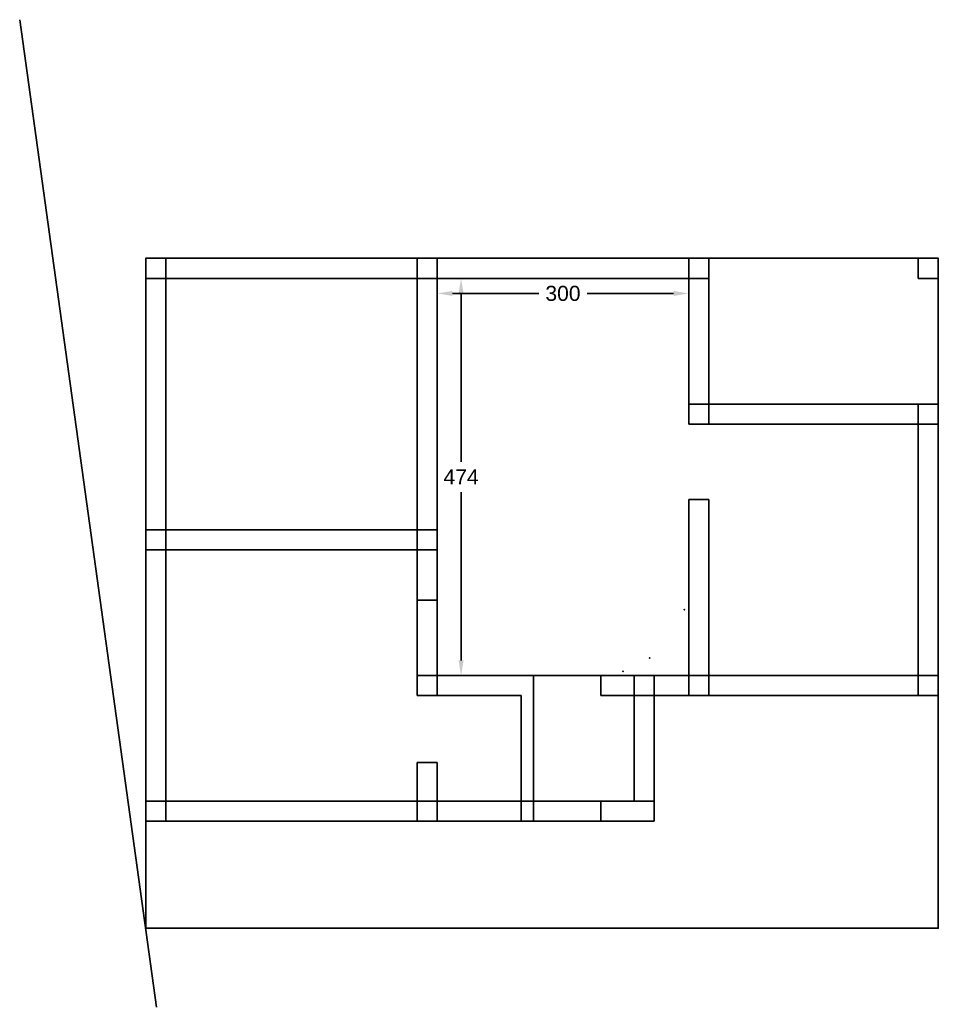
# Model space of a CAD drawing. Header units: inches. Extents: x -2903 to 3367, y -161 to 1064.
# Drawn here: x -761.77 to -750.81, y 460.64 to 472.43 of the extents above; entities that cross this region are included whole.
import ezdxf

# ---------------------------------------------------------------- set-up
doc = ezdxf.new("R2010")
doc.units = ezdxf.units.IN
doc.header["$MEASUREMENT"] = 0
doc.styles.get("Standard").update_dxf_attribs({"font": 'arial.ttf'})
doc.dimstyles.get("Standard").update_dxf_attribs({"dimtxt": 0.18, "dimasz": 0.18, "dimexe": 0.18, "dimexo": 0.0625, "dimgap": 0.09, "dimtad": 0, "dimtih": 1, "dimtoh": 1, "dimdec": 0, "dimlfac": 100, "dimzin": 0, "dimdsep": 46, "dimtxsty": 'Standard', "dimcen": 0.09, "dimadec": 0, "dimazin": 0, "dimtfac": 1, "dimtdec": 0, "dimtofl": 0, "dimtmove": 0, "dimatfit": 3, "dimfxl": 1, "dimtolj": 1, "dimtzin": 0, "dimarcsym": 0})

# ---------------------------------------------------------------- blocks, each defined once
blk = doc.blocks.new('*D379')
at = {"color": 0, "lineweight": -2, "transparency": 16777216}
for p, q in [((-756.791, 469.282), (-756.791, 468.984)), ((-753.791, 469.282), (-753.791, 468.984)), ((-756.611, 469.164), (-755.579, 469.164)), ((-753.971, 469.164), (-755.002, 469.164))]:
    blk.add_line(p, q, dxfattribs=at)
at = {"color": 0, "transparency": 16777216}
for points in [[(-756.611, 469.194), (-756.611, 469.134), (-756.791, 469.164)], [(-753.971, 469.194), (-753.971, 469.134), (-753.791, 469.164)]]:
    blk.add_solid(points, dxfattribs=at)
at = {"layer": 'Defpoints', "color": 0, "transparency": 16777216}
for p in [(-756.791, 469.344), (-753.791, 469.344), (-756.791, 469.164)]:
    blk.add_point(p, dxfattribs=at)
at = {"color": 0, "transparency": 16777216, "insert": (-755.291, 469.164), "char_height": 0.18, "attachment_point": 5}
blk.add_mtext('\\A1;300', dxfattribs=at)
blk = doc.blocks.new('*D380')
at = {"color": 0, "lineweight": -2, "transparency": 16777216}
for p, q in [((-756.728, 469.344), (-756.327, 469.344)), ((-756.507, 469.164), (-756.507, 467.154)), ((-756.507, 464.784), (-756.507, 466.794)), ((-756.728, 464.604), (-756.327, 464.604))]:
    blk.add_line(p, q, dxfattribs=at)
at = {"color": 0, "transparency": 16777216}
for points in [[(-756.537, 469.164), (-756.477, 469.164), (-756.507, 469.344)], [(-756.537, 464.784), (-756.477, 464.784), (-756.507, 464.604)]]:
    blk.add_solid(points, dxfattribs=at)
at = {"layer": 'Defpoints', "color": 0, "transparency": 16777216}
for p in [(-756.791, 469.344), (-756.791, 464.604), (-756.507, 464.604)]:
    blk.add_point(p, dxfattribs=at)
at = {"color": 0, "transparency": 16777216, "insert": (-756.507, 466.974), "char_height": 0.18, "attachment_point": 5}
blk.add_mtext('\\A1;474', dxfattribs=at)

msp = doc.modelspace()

# ---------------------------------------------------------------- linework, layer by layer
msp.add_line((-760.14, 460.644), (-761.774, 472.431))
at = {"color": 40, "true_color": 0xf8d731}
for p, q in [((-750.813, 469.584), (-760.271, 469.584)), ((-760.271, 469.584), (-760.271, 462.864)), ((-760.031, 469.584), (-760.031, 462.864)), ((-757.031, 469.584), (-757.031, 464.364)), ((-756.791, 469.584), (-756.791, 464.364)), ((-753.791, 469.584), (-753.791, 467.604)), ((-753.551, 469.584), (-753.551, 467.604)), ((-751.053, 469.344), (-751.053, 469.584)), ((-750.813, 464.364), (-750.813, 469.584)), ((-753.551, 469.344), (-760.271, 469.344)), ((-750.813, 469.344), (-751.053, 469.344)), ((-750.813, 467.844), (-753.791, 467.844)), ((-751.053, 464.364), (-751.053, 467.844)), ((-750.813, 467.604), (-753.791, 467.604)), ((-753.551, 466.704), (-753.791, 466.704)), ((-753.791, 466.704), (-753.791, 464.364)), ((-753.551, 466.704), (-753.551, 464.364)), ((-756.791, 466.344), (-760.271, 466.344)), ((-756.791, 466.104), (-760.271, 466.104)), ((-756.791, 465.504), (-757.031, 465.504)), ((-750.813, 464.604), (-757.031, 464.604)), ((-755.641, 464.604), (-755.641, 462.864)), ((-754.841, 464.604), (-754.841, 464.364)), ((-754.441, 464.604), (-754.441, 463.104)), ((-754.201, 464.604), (-754.201, 462.864)), ((-755.791, 464.364), (-757.031, 464.364)), ((-755.791, 464.364), (-755.791, 462.864)), ((-750.813, 464.364), (-754.841, 464.364)), ((-756.791, 463.564), (-757.031, 463.564)), ((-757.031, 463.564), (-757.031, 462.864)), ((-756.791, 463.564), (-756.791, 462.864)), ((-754.201, 463.104), (-760.271, 463.104)), ((-754.841, 463.104), (-754.841, 462.864)), ((-754.201, 462.864), (-760.271, 462.864))]:
    msp.add_line(p, q, dxfattribs=at)
msp.add_lwpolyline([(-760.271, 461.587), (-750.813, 461.587), (-750.813, 469.584), (-760.271, 469.584)], close=True, dxfattribs=at)
for p in [(-753.841, 465.389), (-754.576, 464.654)]:
    msp.add_point(p)
msp.add_point((-754.255, 464.814), dxfattribs=at)

# ---------------------------------------------------------------- dimensions: what is measured, and where the dimension line sits
dim = msp.add_linear_dim(base=(-756.791, 469.164), p1=(-753.791, 469.344), p2=(-756.791, 469.344), dimstyle='Standard')
dim.commit()
dim.dimension.update_dxf_attribs({"geometry": '*D379', "text_midpoint": (-755.291, 469.164)})
dim = msp.add_linear_dim(base=(-756.507, 464.604), p1=(-756.791, 469.344), p2=(-756.791, 464.604), angle=90, dimstyle='Standard')
dim.commit()
dim.dimension.update_dxf_attribs({"geometry": '*D380', "text_midpoint": (-756.507, 466.974)})

doc.saveas('drawing.dxf')
